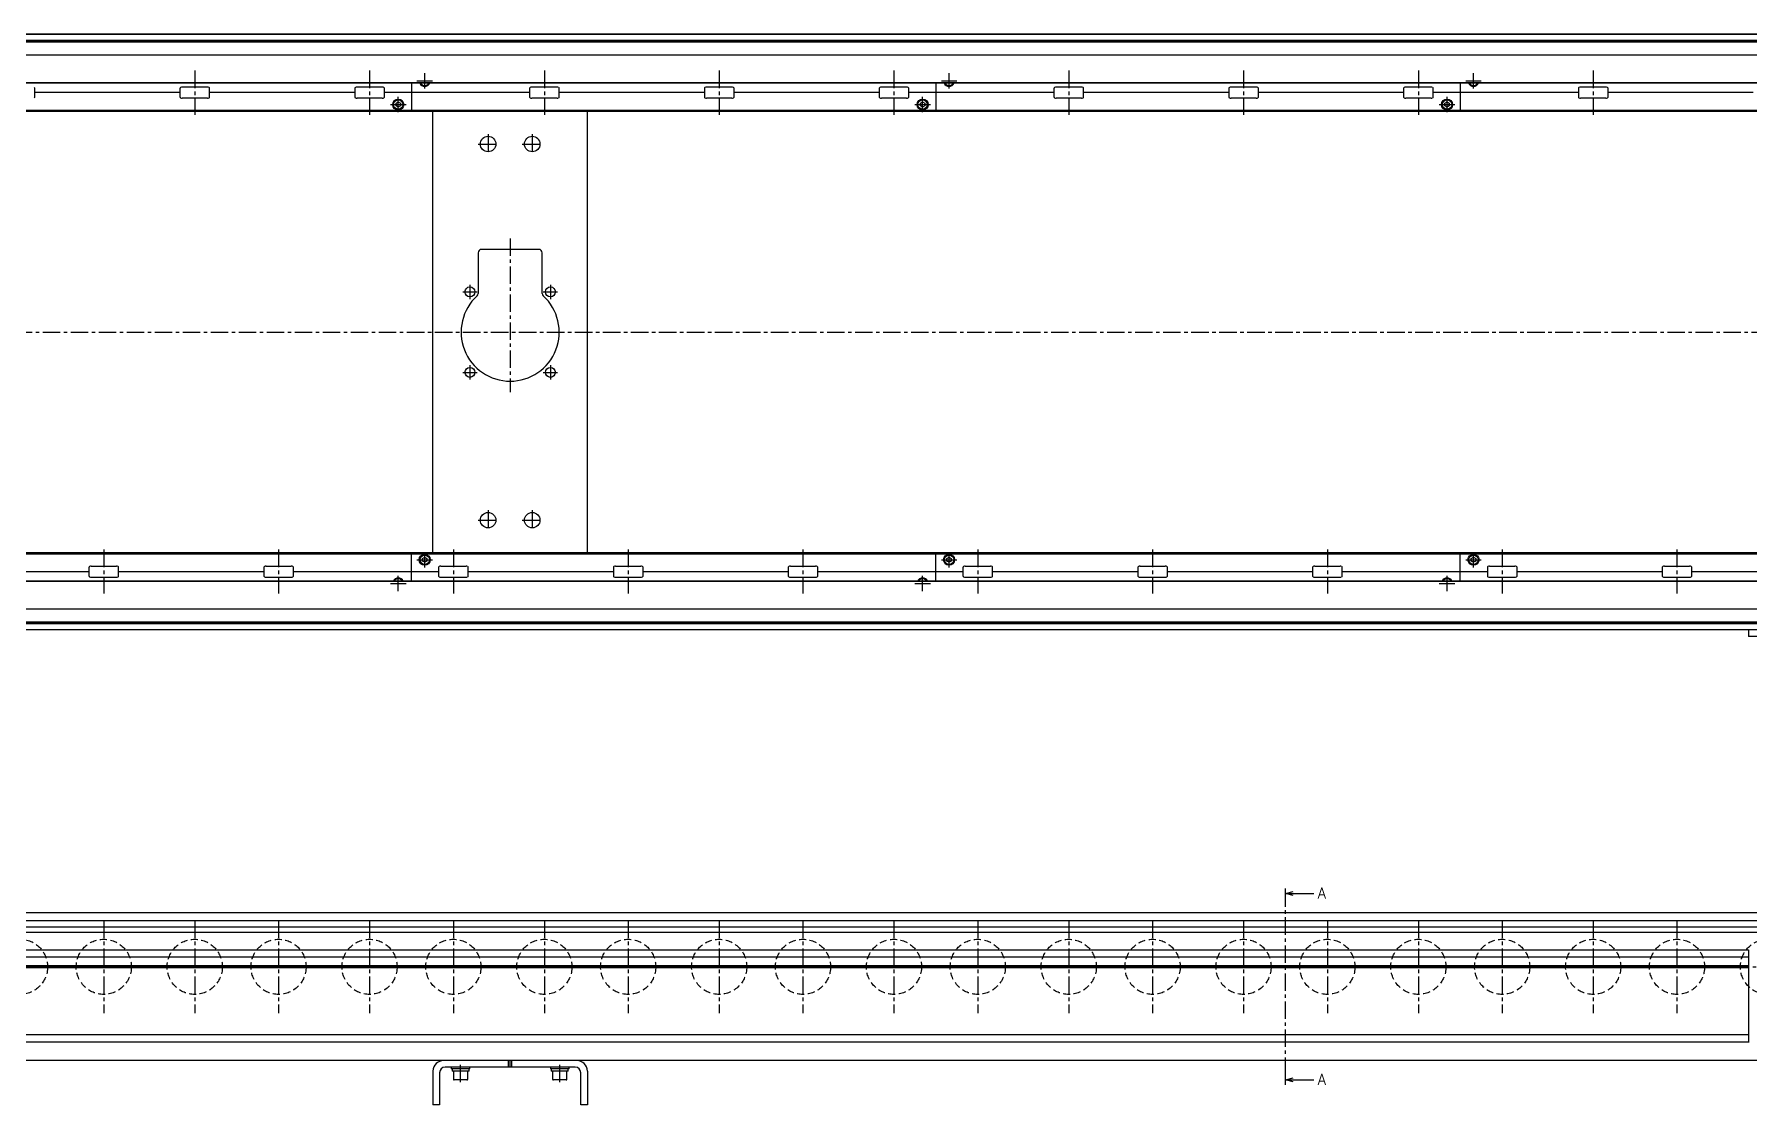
# Model space of a CAD drawing. Extents: x -10 to 4975, y -8 to 1051.
# Drawn here: x 2486 to 4040, y 28 to 998 of the extents above; entities that cross this region are included whole.
import ezdxf

# ---------------------------------------------------------------- set-up
doc = ezdxf.new("R2010")
doc.units = 0
doc.header["$LTSCALE"] = 0.5
doc.linetypes.add('CENTER', pattern=[50.8, 31.75, -6.35, 6.35, -6.35])
doc.linetypes.add('DASHED', pattern=[19.05, 12.7, -6.35])
for name, color, linetype in [('MSM_CENTER', 1, 'CENTER'), ('MSM_CONTINUOUS', 7, 'CONTINUOUS'), ('MSM_DASHED', 4, 'DASHED'), ('MSM_PART_NUMBER', 7, 'CONTINUOUS')]:
    doc.layers.add(name, color=color, linetype=linetype)
doc.styles.get("Standard").update_dxf_attribs({"font": 'txt.shx', "height": 10, "bigfont": 'bigfont.shx'})

# ---------------------------------------------------------------- blocks, each defined once
blk = doc.blocks.new('*U88')
at = {"layer": 'MSM_PART_NUMBER'}
blk.add_text('A', height=10, dxfattribs=at).set_placement((3649.3, 214.9))
blk = doc.blocks.new('*U90')
at = {"layer": 'MSM_PART_NUMBER'}
blk.add_text('A', height=10, dxfattribs=at).set_placement((3649.3, 45.9))

msp = doc.modelspace()

# ---------------------------------------------------------------- linework, layer by layer
at = {"layer": 'MSM_CENTER'}
for p, q in [((2631.2, 965.5), (2631.2, 925.5)), ((2789.7, 965.5), (2789.7, 925.5)), ((2948.2, 965.5), (2948.2, 925.5)), ((3106.7, 965.5), (3106.7, 925.5)), ((3265.2, 965.5), (3265.2, 925.5)), ((3423.7, 965.5), (3423.7, 925.5)), ((3582.2, 965.5), (3582.2, 925.5)), ((3740.7, 965.5), (3740.7, 925.5)), ((3899.2, 965.5), (3899.2, 925.5)), ((2832.7, 956.2), (2846.8, 956.2)), ((2839.7, 949.2), (2839.7, 963.3)), ((3308.2, 956.2), (3322.2, 956.2)), ((3315.2, 949.2), (3315.2, 963.3)), ((3783.7, 956.2), (3797.8, 956.2)), ((3790.7, 949.2), (3790.7, 963.3)), ((2808.7, 934.7), (2822.8, 934.7)), ((2815.7, 927.7), (2815.7, 941.7)), ((3284.2, 934.7), (3298.2, 934.7)), ((3291.2, 927.7), (3291.2, 941.7)), ((3759.7, 934.7), (3773.8, 934.7)), ((3766.7, 927.7), (3766.7, 941.7)), ((2897.2, 907.9), (2897.2, 889.9)), ((2937.2, 907.9), (2937.2, 889.9)), ((2888.2, 898.9), (2906.2, 898.9)), ((2928.2, 898.9), (2946.2, 898.9)), ((2917.2, 813.4), (2917.2, 673.9)), ((2874.2, 764.9), (2887.2, 764.9)), ((2880.7, 771.4), (2880.7, 758.4)), ((2947.2, 764.9), (2960.2, 764.9)), ((2953.7, 771.4), (2953.7, 758.4)), ((359.7, 728.4), (4267.9, 728.4)), ((2874.2, 691.9), (2887.2, 691.9)), ((2880.7, 698.4), (2880.7, 685.4)), ((2947.2, 691.9), (2960.2, 691.9)), ((2953.7, 698.4), (2953.7, 685.4)), ((2897.2, 566.9), (2897.2, 548.9)), ((2937.2, 566.9), (2937.2, 548.9)), ((2888.2, 557.9), (2906.2, 557.9)), ((2928.2, 557.9), (2946.2, 557.9)), ((2548.7, 531.3), (2548.7, 491.3)), ((2707.2, 531.3), (2707.2, 491.3)), ((2839.7, 515), (2839.7, 529)), ((2865.7, 531.3), (2865.7, 491.3)), ((3024.2, 531.3), (3024.2, 491.3)), ((3182.7, 531.3), (3182.7, 491.3)), ((3315.2, 515), (3315.2, 529)), ((3341.2, 531.3), (3341.2, 491.3)), ((3499.7, 531.3), (3499.7, 491.3)), ((3658.2, 531.3), (3658.2, 491.3)), ((3790.7, 515), (3790.7, 529)), ((3816.7, 531.3), (3816.7, 491.3)), ((3975.2, 531.3), (3975.2, 491.3)), ((2832.7, 522), (2846.8, 522)), ((3308.2, 522), (3322.2, 522)), ((3783.7, 522), (3797.8, 522)), ((2808.7, 500.5), (2822.8, 500.5)), ((2815.7, 493.5), (2815.7, 507.5)), ((3284.2, 500.5), (3298.2, 500.5)), ((3291.2, 493.5), (3291.2, 507.5)), ((3759.7, 500.5), (3773.8, 500.5)), ((3766.7, 493.5), (3766.7, 507.5)), ((3620.2, 55), (3620.2, 215)), ((2548.7, 195), (2548.7, 111)), ((2631.2, 195), (2631.2, 111)), ((2707.2, 195), (2707.2, 111)), ((2789.7, 195), (2789.7, 111)), ((2865.7, 195), (2865.7, 111)), ((2948.2, 195), (2948.2, 111)), ((3024.2, 195), (3024.2, 111)), ((3106.7, 195), (3106.7, 111)), ((3182.7, 195), (3182.7, 111)), ((3265.2, 195), (3265.2, 111)), ((3341.2, 195), (3341.2, 111)), ((3423.7, 195), (3423.7, 111)), ((3499.7, 195), (3499.7, 111)), ((3582.2, 195), (3582.2, 111)), ((3658.2, 195), (3658.2, 111)), ((3740.7, 195), (3740.7, 111)), ((3816.7, 195), (3816.7, 111)), ((3899.2, 195), (3899.2, 111)), ((3975.2, 195), (3975.2, 111)), ((367.2, 153), (4258.3, 153)), ((2872.2, 48.4), (2872.2, 64)), ((2962.2, 48.4), (2962.2, 64))]:
    msp.add_line(p, q, dxfattribs=at)
at = {"layer": 'MSM_CONTINUOUS'}
for p, q in [((4257.9, 998.4), (370.6, 998.4)), ((4256.2, 998.3), (372.2, 998.3)), ((4256.2, 979.5), (372.2, 979.5)), ((4231.6, 992.9), (396.9, 992.9)), ((4231.6, 991.2), (396.9, 991.2)), ((4231.5, 992), (397, 992)), ((4256.2, 954.1), (372.2, 954.1)), ((4256.2, 954.5), (422.2, 954.5)), ((2486.2, 941.5), (2486.2, 949.5)), ((2617.8, 949.5), (2617.8, 941.5)), ((2642.7, 950.5), (2619.8, 950.5)), ((2644.7, 941.5), (2644.7, 949.5)), ((2776.3, 949.5), (2776.3, 941.5)), ((2801.2, 950.5), (2778.3, 950.5)), ((2803.2, 941.5), (2803.2, 949.5)), ((2827.7, 954.1), (2827.7, 929.4)), ((2839.7, 953.9), (2839.4, 954.1)), ((2840.1, 954.1), (2839.7, 953.9)), ((2934.8, 949.5), (2934.8, 941.5)), ((2959.7, 950.5), (2936.8, 950.5)), ((2961.7, 941.5), (2961.7, 949.5)), ((3093.3, 949.5), (3093.3, 941.5)), ((3118.2, 950.5), (3095.3, 950.5)), ((3120.2, 941.5), (3120.2, 949.5)), ((3251.8, 949.5), (3251.8, 941.5)), ((3276.7, 950.5), (3253.8, 950.5)), ((3278.7, 941.5), (3278.7, 949.5)), ((3303.2, 954.1), (3303.2, 929.4)), ((3315.2, 953.9), (3314.9, 954.1)), ((3315.6, 954.1), (3315.2, 953.9)), ((3410.3, 949.5), (3410.3, 941.5)), ((3435.2, 950.5), (3412.3, 950.5)), ((3437.2, 941.5), (3437.2, 949.5)), ((3568.8, 949.5), (3568.8, 941.5)), ((3593.7, 950.5), (3570.8, 950.5)), ((3595.7, 941.5), (3595.7, 949.5)), ((3727.3, 949.5), (3727.3, 941.5)), ((3752.2, 950.5), (3729.3, 950.5)), ((3754.2, 941.5), (3754.2, 949.5)), ((3778.7, 954.1), (3778.7, 929.4)), ((3790.7, 953.9), (3790.4, 954.1)), ((3791.1, 954.1), (3790.7, 953.9)), ((3885.8, 949.5), (3885.8, 941.5)), ((3910.7, 950.5), (3887.8, 950.5)), ((3912.7, 941.5), (3912.7, 949.5)), ((2617.8, 945.5), (2486.2, 945.5)), ((2642.7, 940.5), (2619.8, 940.5)), ((2776.3, 945.5), (2644.7, 945.5)), ((2801.2, 940.5), (2778.3, 940.5)), ((2934.8, 945.5), (2803.2, 945.5)), ((2813.7, 935.9), (2815.7, 937.1)), ((2813.7, 933.6), (2813.7, 935.9)), ((2815.7, 932.4), (2813.7, 933.6)), ((2815.7, 937.1), (2817.7, 935.9)), ((2817.7, 933.6), (2815.7, 932.4)), ((2817.7, 935.9), (2817.7, 933.6)), ((2959.7, 940.5), (2936.8, 940.5)), ((3093.3, 945.5), (2961.7, 945.5)), ((3118.2, 940.5), (3095.3, 940.5)), ((3251.8, 945.5), (3120.2, 945.5)), ((3276.7, 940.5), (3253.8, 940.5)), ((3410.3, 945.5), (3278.7, 945.5)), ((3289.2, 935.9), (3291.2, 937.1)), ((3289.2, 933.6), (3289.2, 935.9)), ((3291.2, 932.4), (3289.2, 933.6)), ((3291.2, 937.1), (3293.2, 935.9)), ((3293.2, 933.6), (3291.2, 932.4)), ((3293.2, 935.9), (3293.2, 933.6)), ((3435.2, 940.5), (3412.3, 940.5)), ((3568.8, 945.5), (3437.2, 945.5)), ((3593.7, 940.5), (3570.8, 940.5)), ((3727.3, 945.5), (3595.7, 945.5)), ((3752.2, 940.5), (3729.3, 940.5)), ((3885.8, 945.5), (3754.2, 945.5)), ((3764.7, 935.9), (3766.7, 937.1)), ((3764.7, 933.6), (3764.7, 935.9)), ((3766.7, 932.4), (3764.7, 933.6)), ((3766.7, 937.1), (3768.7, 935.9)), ((3768.7, 933.6), (3766.7, 932.4)), ((3768.7, 935.9), (3768.7, 933.6)), ((3910.7, 940.5), (3887.8, 940.5)), ((4044.3, 945.5), (3912.7, 945.5)), ((4254.2, 929.4), (450.2, 929.4)), ((4257.9, 928.4), (450.2, 928.4)), ((2847.2, 528.4), (2847.2, 928.4)), ((2987.2, 528.4), (2987.2, 928.4)), ((2888.2, 800.4), (2888.2, 763.5)), ((2943.2, 803.4), (2891.2, 803.4)), ((2946.2, 763.5), (2946.2, 800.4)), ((4257.9, 528.4), (450.2, 528.4)), ((450.2, 527.4), (4254.2, 527.4)), ((2535.3, 515.3), (2535.3, 507.3)), ((2537.3, 516.3), (2560.2, 516.3)), ((2562.2, 507.3), (2562.2, 515.3)), ((2693.8, 515.3), (2693.8, 507.3)), ((2695.8, 516.3), (2718.7, 516.3)), ((2720.7, 507.3), (2720.7, 515.3)), ((2827.7, 502.6), (2827.7, 527.4)), ((2837.7, 523.2), (2839.7, 524.4)), ((2837.7, 520.9), (2837.7, 523.2)), ((2839.7, 519.7), (2837.7, 520.9)), ((2839.7, 524.4), (2841.7, 523.2)), ((2841.7, 520.9), (2839.7, 519.7)), ((2841.7, 523.2), (2841.7, 520.9)), ((2852.3, 515.3), (2852.3, 507.3)), ((2854.3, 516.3), (2877.2, 516.3)), ((2879.2, 507.3), (2879.2, 515.3)), ((3010.8, 515.3), (3010.8, 507.3)), ((3012.8, 516.3), (3035.7, 516.3)), ((3037.7, 507.3), (3037.7, 515.3)), ((3169.3, 515.3), (3169.3, 507.3)), ((3171.3, 516.3), (3194.2, 516.3)), ((3196.2, 507.3), (3196.2, 515.3)), ((3303.2, 502.6), (3303.2, 527.4)), ((3313.2, 523.2), (3315.2, 524.4)), ((3313.2, 520.9), (3313.2, 523.2)), ((3315.2, 519.7), (3313.2, 520.9)), ((3315.2, 524.4), (3317.2, 523.2)), ((3317.2, 520.9), (3315.2, 519.7)), ((3317.2, 523.2), (3317.2, 520.9)), ((3327.8, 515.3), (3327.8, 507.3)), ((3329.8, 516.3), (3352.7, 516.3)), ((3354.7, 507.3), (3354.7, 515.3)), ((3486.3, 515.3), (3486.3, 507.3)), ((3488.3, 516.3), (3511.2, 516.3)), ((3513.2, 507.3), (3513.2, 515.3)), ((3644.8, 515.3), (3644.8, 507.3)), ((3646.8, 516.3), (3669.7, 516.3)), ((3671.7, 507.3), (3671.7, 515.3)), ((3778.7, 502.6), (3778.7, 527.4)), ((3788.7, 523.2), (3790.7, 524.4)), ((3788.7, 520.9), (3788.7, 523.2)), ((3790.7, 519.7), (3788.7, 520.9)), ((3790.7, 524.4), (3792.7, 523.2)), ((3792.7, 520.9), (3790.7, 519.7)), ((3792.7, 523.2), (3792.7, 520.9)), ((3803.3, 515.3), (3803.3, 507.3)), ((3805.3, 516.3), (3828.2, 516.3)), ((3830.2, 507.3), (3830.2, 515.3)), ((3961.8, 515.3), (3961.8, 507.3)), ((3963.8, 516.3), (3986.7, 516.3)), ((3988.7, 507.3), (3988.7, 515.3)), ((4256.2, 502.6), (372.2, 502.6)), ((4256.2, 502.2), (422.2, 502.2)), ((2403.7, 511.3), (2535.3, 511.3)), ((2537.3, 506.3), (2560.2, 506.3)), ((2562.2, 511.3), (2693.8, 511.3)), ((2695.8, 506.3), (2718.7, 506.3)), ((2720.7, 511.3), (2852.3, 511.3)), ((2815.4, 502.6), (2815.7, 502.9)), ((2815.7, 502.9), (2816.1, 502.6)), ((2854.3, 506.3), (2877.2, 506.3)), ((2879.2, 511.3), (3010.8, 511.3)), ((3012.8, 506.3), (3035.7, 506.3)), ((3037.7, 511.3), (3169.3, 511.3)), ((3171.3, 506.3), (3194.2, 506.3)), ((3196.2, 511.3), (3327.8, 511.3)), ((3290.9, 502.6), (3291.2, 502.9)), ((3291.2, 502.9), (3291.6, 502.6)), ((3329.8, 506.3), (3352.7, 506.3)), ((3354.7, 511.3), (3486.3, 511.3)), ((3488.3, 506.3), (3511.2, 506.3)), ((3513.2, 511.3), (3644.8, 511.3)), ((3646.8, 506.3), (3669.7, 506.3)), ((3671.7, 511.3), (3803.3, 511.3)), ((3766.4, 502.6), (3766.7, 502.9)), ((3766.7, 502.9), (3767.1, 502.6)), ((3805.3, 506.3), (3828.2, 506.3)), ((3830.2, 511.3), (3961.8, 511.3)), ((3963.8, 506.3), (3986.7, 506.3)), ((3988.7, 511.3), (4120.3, 511.3)), ((4256.2, 477.2), (372.2, 477.2)), ((4257.9, 458.4), (370.6, 458.4)), ((4256.2, 458.4), (372.2, 458.4)), ((4231.6, 465.6), (396.9, 465.6)), ((4231.6, 463.9), (396.9, 463.9)), ((4231.5, 464.7), (397, 464.7)), ((4040.2, 458.4), (4040.2, 452.4)), ((4090.2, 452.4), (4040.2, 452.4)), ((3620.2, 215), (3620.2, 224)), ((3620.2, 219.5), (3627.2, 221.4)), ((3620.2, 219.5), (3645.9, 219.5)), ((3627.2, 217.6), (3620.2, 219.5)), ((4256.2, 202), (372.2, 202)), ((4256.2, 194.6), (674.4, 194.6)), ((4140.2, 189), (676.6, 189)), ((4140.2, 184), (678.6, 184)), ((4040.2, 168.2), (667.2, 168.2)), ((4040.2, 161.8), (682.2, 161.8)), ((4040.2, 168.5), (4040.2, 84.5)), ((4040.2, 153.9), (682.2, 153.9)), ((4040.2, 153), (682.2, 153)), ((4040.2, 152.1), (682.2, 152.1)), ((4040.2, 84.8), (679.7, 84.8)), ((4040.2, 91.3), (682.2, 91.3)), ((4257.9, 68), (472.2, 68)), ((2915.7, 62), (2915.7, 68)), ((2917.2, 62), (2917.2, 68)), ((2918.7, 62), (2918.7, 68)), ((2847.2, 58.5), (2847.2, 28)), ((2853.2, 57), (2853.2, 28)), ((2976.2, 62), (2858.2, 62)), ((2863.7, 62), (2863.7, 60.4)), ((2880.7, 60.4), (2863.7, 60.4)), ((2864.5, 60.4), (2864.5, 58.4)), ((2879.9, 58.4), (2864.5, 58.4)), ((2865.7, 58.4), (2865.7, 51.2)), ((2877.9, 50.4), (2866.5, 50.4)), ((2878.7, 51.2), (2878.7, 58.4)), ((2879.9, 58.4), (2879.9, 60.4)), ((2880.7, 60.4), (2880.7, 62)), ((2953.7, 62), (2953.7, 60.4)), ((2970.7, 60.4), (2953.7, 60.4)), ((2954.5, 60.4), (2954.5, 58.4)), ((2969.9, 58.4), (2954.5, 58.4)), ((2955.7, 58.4), (2955.7, 51.2)), ((2967.9, 50.4), (2956.5, 50.4)), ((2968.7, 51.2), (2968.7, 58.4)), ((2969.9, 58.4), (2969.9, 60.4)), ((2970.7, 60.4), (2970.7, 62)), ((2981.2, 28), (2981.2, 57)), ((2987.2, 58.5), (2987.2, 28)), ((3620.2, 46), (3620.2, 55)), ((3620.2, 50.5), (3627.2, 52.4)), ((3627.2, 48.6), (3620.2, 50.5)), ((3620.2, 50.5), (3645.9, 50.5)), ((2853.2, 28), (2847.2, 28)), ((2987.2, 28), (2981.2, 28))]:
    msp.add_line(p, q, dxfattribs=at)
for centre, radius in [((2815.7, 934.7), 5), ((2815.7, 934.7), 4.25), ((3291.2, 934.7), 5), ((3291.2, 934.7), 4.25), ((3766.7, 934.7), 5), ((3766.7, 934.7), 4.25), ((2897.2, 898.9), 7), ((2937.2, 898.9), 7), ((2880.7, 764.9), 4.5), ((2953.7, 764.9), 4.5), ((2880.7, 691.9), 4.5), ((2953.7, 691.9), 4.5), ((2897.2, 557.9), 7), ((2937.2, 557.9), 7), ((2839.7, 522), 5), ((2839.7, 522), 4.25), ((3315.2, 522), 5), ((3315.2, 522), 4.25), ((3790.7, 522), 5), ((3790.7, 522), 4.25)]:
    msp.add_circle(centre, radius, dxfattribs=at)
for centre, radius, start, end in [((2485.3, 949.4), 0.882, 7.8973, 64.4672), ((2618.7, 949.4), 0.882, 115.5328, 172.1027), ((2619.8, 947.1), 3.41, 89.6687, 115.2454), ((2642.7, 947.1), 3.41, 64.7546, 90.3313), ((2643.8, 949.4), 0.882, 7.8973, 64.4672), ((2777.2, 949.4), 0.882, 115.5328, 172.1027), ((2778.3, 947.1), 3.41, 89.6687, 115.2454), ((2801.2, 947.1), 3.41, 64.7546, 90.3313), ((2802.3, 949.4), 0.882, 7.8973, 64.4672), ((2839.7, 956.2), 5, 204.8346, 335.1654), ((2839.7, 956.2), 4.25, 209.6116, 330.3884), ((2935.7, 949.4), 0.882, 115.5328, 172.1027), ((2936.8, 947.1), 3.41, 89.6687, 115.2454), ((2959.7, 947.1), 3.41, 64.7546, 90.3313), ((2960.8, 949.4), 0.882, 7.8973, 64.4672), ((3094.2, 949.4), 0.882, 115.5328, 172.1027), ((3095.3, 947.1), 3.41, 89.6687, 115.2454), ((3118.2, 947.1), 3.41, 64.7546, 90.3313), ((3119.3, 949.4), 0.882, 7.8973, 64.4672), ((3252.7, 949.4), 0.882, 115.5328, 172.1027), ((3253.8, 947.1), 3.41, 89.6687, 115.2454), ((3276.7, 947.1), 3.41, 64.7546, 90.3313), ((3277.8, 949.4), 0.882, 7.8973, 64.4672), ((3315.2, 956.2), 5, 204.8346, 335.1654), ((3315.2, 956.2), 4.25, 209.6116, 330.3884), ((3411.2, 949.4), 0.882, 115.5328, 172.1027), ((3412.3, 947.1), 3.41, 89.6687, 115.2454), ((3435.2, 947.1), 3.41, 64.7546, 90.3313), ((3436.3, 949.4), 0.882, 7.8973, 64.4672), ((3569.7, 949.4), 0.882, 115.5328, 172.1027), ((3570.8, 947.1), 3.41, 89.6687, 115.2454), ((3593.7, 947.1), 3.41, 64.7546, 90.3313), ((3594.8, 949.4), 0.882, 7.8973, 64.4672), ((3728.2, 949.4), 0.882, 115.5328, 172.1027), ((3729.3, 947.1), 3.41, 89.6687, 115.2454), ((3752.2, 947.1), 3.41, 64.7546, 90.3313), ((3753.3, 949.4), 0.882, 7.8973, 64.4672), ((3790.7, 956.2), 5, 204.8346, 335.1654), ((3790.7, 956.2), 4.25, 209.6116, 330.3884), ((3886.7, 949.4), 0.882, 115.5328, 172.1027), ((3887.8, 947.1), 3.41, 89.6687, 115.2454), ((3910.7, 947.1), 3.41, 64.7546, 90.3313), ((3911.8, 949.4), 0.882, 7.8973, 64.4672), ((2485.3, 941.6), 0.882, 295.5328, 352.1027), ((2618.7, 941.6), 0.882, 187.8973, 244.4672), ((2619.8, 943.9), 3.41, 244.7546, 270.3313), ((2642.7, 943.9), 3.41, 269.6687, 295.2454), ((2643.8, 941.6), 0.882, 295.5328, 352.1027), ((2777.2, 941.6), 0.882, 187.8973, 244.4672), ((2778.3, 943.9), 3.41, 244.7546, 270.3313), ((2801.2, 943.9), 3.41, 269.6687, 295.2454), ((2802.3, 941.6), 0.882, 295.5328, 352.1027), ((2935.7, 941.6), 0.882, 187.8973, 244.4672), ((2936.8, 943.9), 3.41, 244.7546, 270.3313), ((2959.7, 943.9), 3.41, 269.6687, 295.2454), ((2960.8, 941.6), 0.882, 295.5328, 352.1027), ((3094.2, 941.6), 0.882, 187.8973, 244.4672), ((3095.3, 943.9), 3.41, 244.7546, 270.3313), ((3118.2, 943.9), 3.41, 269.6687, 295.2454), ((3119.3, 941.6), 0.882, 295.5328, 352.1027), ((3252.7, 941.6), 0.882, 187.8973, 244.4672), ((3253.8, 943.9), 3.41, 244.7546, 270.3313), ((3276.7, 943.9), 3.41, 269.6687, 295.2454), ((3277.8, 941.6), 0.882, 295.5328, 352.1027), ((3411.2, 941.6), 0.882, 187.8973, 244.4672), ((3412.3, 943.9), 3.41, 244.7546, 270.3313), ((3435.2, 943.9), 3.41, 269.6687, 295.2454), ((3436.3, 941.6), 0.882, 295.5328, 352.1027), ((3569.7, 941.6), 0.882, 187.8973, 244.4672), ((3570.8, 943.9), 3.41, 244.7546, 270.3313), ((3593.7, 943.9), 3.41, 269.6687, 295.2454), ((3594.8, 941.6), 0.882, 295.5328, 352.1027), ((3728.2, 941.6), 0.882, 187.8973, 244.4672), ((3729.3, 943.9), 3.41, 244.7546, 270.3313), ((3752.2, 943.9), 3.41, 269.6687, 295.2454), ((3753.3, 941.6), 0.882, 295.5328, 352.1027), ((3886.7, 941.6), 0.882, 187.8973, 244.4672), ((3887.8, 943.9), 3.41, 244.7546, 270.3313), ((3910.7, 943.9), 3.41, 269.6687, 295.2454), ((3911.8, 941.6), 0.882, 295.5328, 352.1027), ((2891.2, 800.4), 3, 90, 180), ((2943.2, 800.4), 3, 0, 90), ((2885.2, 763.5), 3, 312.3521, 360), ((2949.2, 763.5), 3, 180, 227.6479), ((2917.2, 728.4), 44.5, 132.3521, 47.6479), ((2536.2, 515.2), 0.882, 115.5328, 172.1027), ((2537.3, 512.9), 3.41, 89.6687, 115.2454), ((2560.2, 512.9), 3.41, 64.7546, 90.3313), ((2561.3, 515.2), 0.882, 7.8973, 64.4672), ((2694.7, 515.2), 0.882, 115.5328, 172.1027), ((2695.8, 512.9), 3.41, 89.6687, 115.2454), ((2718.7, 512.9), 3.41, 64.7546, 90.3313), ((2719.8, 515.2), 0.882, 7.8973, 64.4672), ((2853.2, 515.2), 0.882, 115.5328, 172.1027), ((2854.3, 512.9), 3.41, 89.6687, 115.2454), ((2877.2, 512.9), 3.41, 64.7546, 90.3313), ((2878.3, 515.2), 0.882, 7.8973, 64.4672), ((3011.7, 515.2), 0.882, 115.5328, 172.1027), ((3012.8, 512.9), 3.41, 89.6687, 115.2454), ((3035.7, 512.9), 3.41, 64.7546, 90.3313), ((3036.8, 515.2), 0.882, 7.8973, 64.4672), ((3170.2, 515.2), 0.882, 115.5328, 172.1027), ((3171.3, 512.9), 3.41, 89.6687, 115.2454), ((3194.2, 512.9), 3.41, 64.7546, 90.3313), ((3195.3, 515.2), 0.882, 7.8973, 64.4672), ((3328.7, 515.2), 0.882, 115.5328, 172.1027), ((3329.8, 512.9), 3.41, 89.6687, 115.2454), ((3352.7, 512.9), 3.41, 64.7546, 90.3313), ((3353.8, 515.2), 0.882, 7.8973, 64.4672), ((3487.2, 515.2), 0.882, 115.5328, 172.1027), ((3488.3, 512.9), 3.41, 89.6687, 115.2454), ((3511.2, 512.9), 3.41, 64.7546, 90.3313), ((3512.3, 515.2), 0.882, 7.8973, 64.4672), ((3645.7, 515.2), 0.882, 115.5328, 172.1027), ((3646.8, 512.9), 3.41, 89.6687, 115.2454), ((3669.7, 512.9), 3.41, 64.7546, 90.3313), ((3670.8, 515.2), 0.882, 7.8973, 64.4672), ((3804.2, 515.2), 0.882, 115.5328, 172.1027), ((3805.3, 512.9), 3.41, 89.6687, 115.2454), ((3828.2, 512.9), 3.41, 64.7546, 90.3313), ((3829.3, 515.2), 0.882, 7.8973, 64.4672), ((3962.7, 515.2), 0.882, 115.5328, 172.1027), ((3963.8, 512.9), 3.41, 89.6687, 115.2454), ((3986.7, 512.9), 3.41, 64.7546, 90.3313), ((3987.8, 515.2), 0.882, 7.8973, 64.4672), ((2536.2, 507.4), 0.882, 187.8973, 244.4672), ((2537.3, 509.7), 3.41, 244.7546, 270.3313), ((2560.2, 509.7), 3.41, 269.6687, 295.2454), ((2561.3, 507.4), 0.882, 295.5328, 352.1027), ((2694.7, 507.4), 0.882, 187.8973, 244.4672), ((2695.8, 509.7), 3.41, 244.7546, 270.3313), ((2718.7, 509.7), 3.41, 269.6687, 295.2454), ((2719.8, 507.4), 0.882, 295.5328, 352.1027), ((2815.7, 500.5), 5, 24.8346, 155.1654), ((2815.7, 500.5), 4.25, 29.6116, 150.3884), ((2853.2, 507.4), 0.882, 187.8973, 244.4672), ((2854.3, 509.7), 3.41, 244.7546, 270.3313), ((2877.2, 509.7), 3.41, 269.6687, 295.2454), ((2878.3, 507.4), 0.882, 295.5328, 352.1027), ((3011.7, 507.4), 0.882, 187.8973, 244.4672), ((3012.8, 509.7), 3.41, 244.7546, 270.3313), ((3035.7, 509.7), 3.41, 269.6687, 295.2454), ((3036.8, 507.4), 0.882, 295.5328, 352.1027), ((3170.2, 507.4), 0.882, 187.8973, 244.4672), ((3171.3, 509.7), 3.41, 244.7546, 270.3313), ((3194.2, 509.7), 3.41, 269.6687, 295.2454), ((3195.3, 507.4), 0.882, 295.5328, 352.1027), ((3291.2, 500.5), 5, 24.8346, 155.1654), ((3291.2, 500.5), 4.25, 29.6116, 150.3884), ((3328.7, 507.4), 0.882, 187.8973, 244.4672), ((3329.8, 509.7), 3.41, 244.7546, 270.3313), ((3352.7, 509.7), 3.41, 269.6687, 295.2454), ((3353.8, 507.4), 0.882, 295.5328, 352.1027), ((3487.2, 507.4), 0.882, 187.8973, 244.4672), ((3488.3, 509.7), 3.41, 244.7546, 270.3313), ((3511.2, 509.7), 3.41, 269.6687, 295.2454), ((3512.3, 507.4), 0.882, 295.5328, 352.1027), ((3645.7, 507.4), 0.882, 187.8973, 244.4672), ((3646.8, 509.7), 3.41, 244.7546, 270.3313), ((3669.7, 509.7), 3.41, 269.6687, 295.2454), ((3670.8, 507.4), 0.882, 295.5328, 352.1027), ((3766.7, 500.5), 5, 24.8346, 155.1654), ((3766.7, 500.5), 4.25, 29.6116, 150.3884), ((3804.2, 507.4), 0.882, 187.8973, 244.4672), ((3805.3, 509.7), 3.41, 244.7546, 270.3313), ((3828.2, 509.7), 3.41, 269.6687, 295.2454), ((3829.3, 507.4), 0.882, 295.5328, 352.1027), ((3962.7, 507.4), 0.882, 187.8973, 244.4672), ((3963.8, 509.7), 3.41, 244.7546, 270.3313), ((3986.7, 509.7), 3.41, 269.6687, 295.2454), ((3987.8, 507.4), 0.882, 295.5328, 352.1027), ((2856.7, 58.5), 9.5, 90, 180), ((2977.7, 58.5), 9.5, 0, 90), ((2858.2, 57), 5, 90, 180), ((2866.5, 51.2), 0.8, 180, 270), ((2877.9, 51.2), 0.8, 270, 0), ((2956.5, 51.2), 0.8, 180, 270), ((2967.9, 51.2), 0.8, 270, 0), ((2976.2, 57), 5, 0, 90)]:
    msp.add_arc(centre, radius, start, end, dxfattribs=at)
at = {"layer": 'MSM_DASHED'}
for centre in [(2472.8, 153), (2548.7, 153), (2631.2, 153), (2707.2, 153), (2789.7, 153), (2865.7, 153), (2948.2, 153), (3024.2, 153), (3106.7, 153), (3182.7, 153), (3265.2, 153), (3341.2, 153), (3423.7, 153), (3499.7, 153), (3582.2, 153), (3658.2, 153), (3740.7, 153), (3816.7, 153), (3899.2, 153), (3975.2, 153), (4057.7, 153)]:
    msp.add_circle(centre, 25, dxfattribs=at)

# ---------------------------------------------------------------- block references
at = {"layer": 'MSM_CONTINUOUS'}
for name in ['*U88', '*U90']:
    msp.add_blockref(name, (0, 0), dxfattribs=at)

doc.saveas('drawing.dxf')
